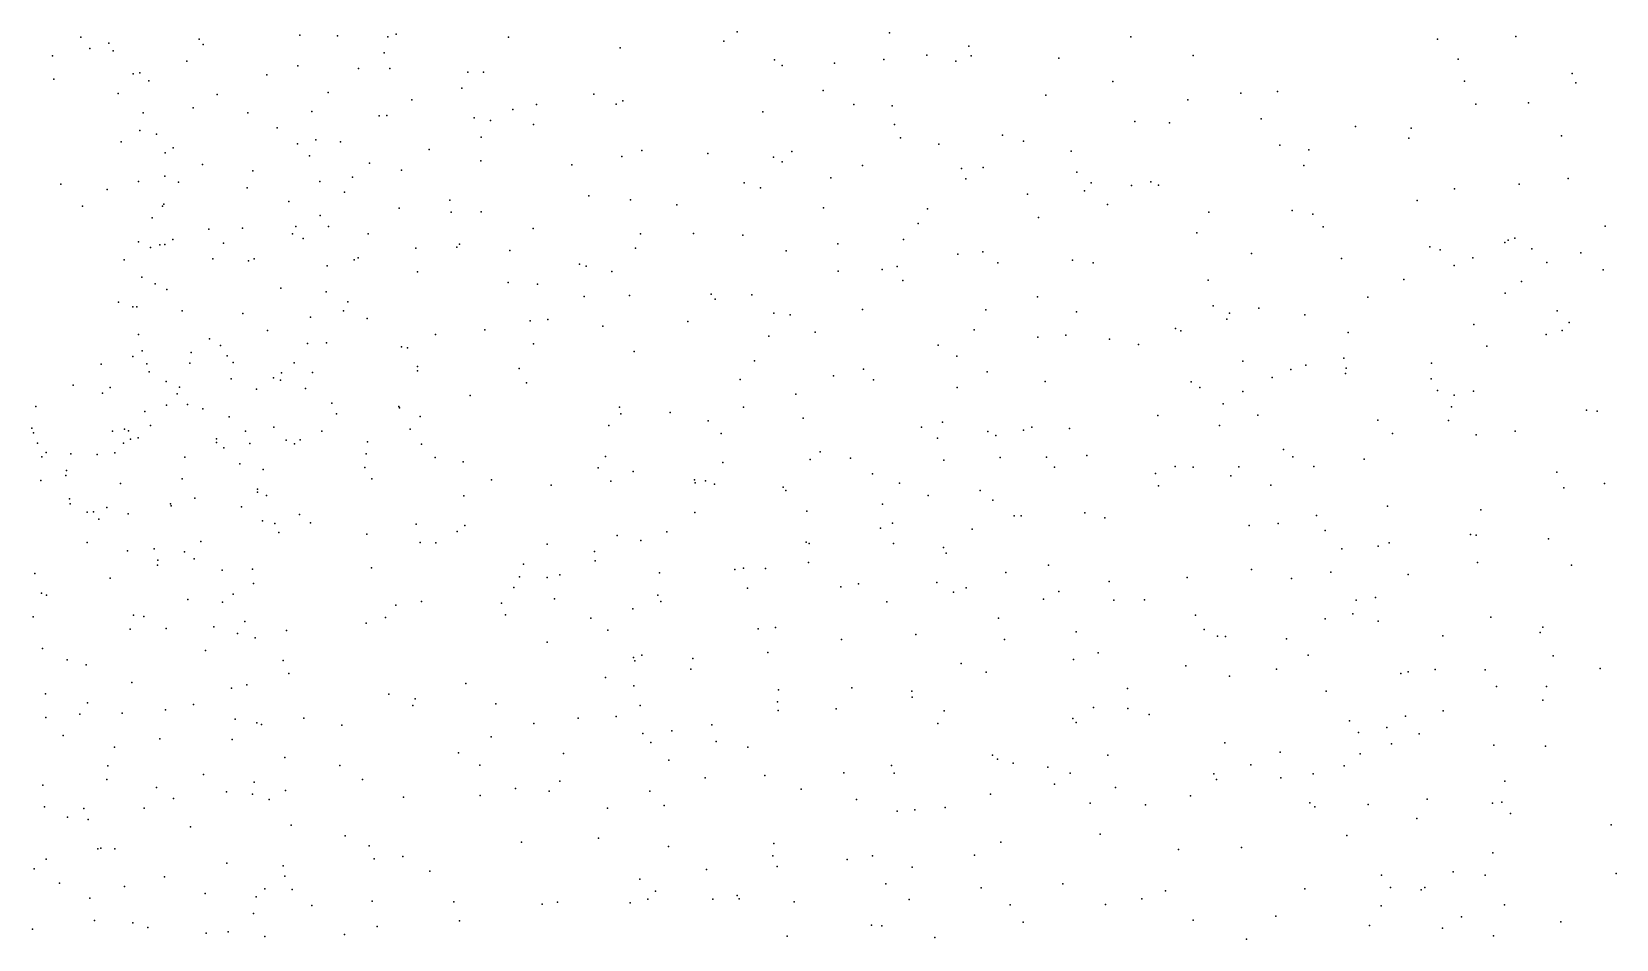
# Model space of a CAD drawing. Header units: metres. Extents: x -24.3 to 24.3, y -27.7 to 27.7.
# Drawn here: x 5.888 to 8.908, y 1.74 to 3.469 of the extents above; entities that cross this region are included whole.
import ezdxf

# ---------------------------------------------------------------- set-up
doc = ezdxf.new("R2010")
doc.units = ezdxf.units.M

msp = doc.modelspace()

# ---------------------------------------------------------------- linework, layer by layer
for p in [(5.9821, 3.4582, 21.802), (6.0354, 3.4468, 21.5565), (6.2074, 3.4549, 18.0806), (6.215, 3.4446, 22.2748), (6.3991, 3.462, -2.6268), (6.4712, 3.4609, 17.7849), (6.5669, 3.4591, 20.9191), (6.5828, 3.4644, 22.2545), (6.797, 3.4583, 18.8184), (7.2068, 3.4505, 23.2469), (7.2328, 3.4688, -25.0155), (7.5228, 3.4669, 0.0761), (7.9826, 3.4588, 18.7532), (8.5668, 3.4545, 2.0232), (8.7159, 3.4596, 23.8496), (5.9282, 3.4226, 21.3973), (5.9989, 3.437, 24.9651), (6.0439, 3.4322, 22.0201), (6.184, 3.4124, -25.8125), (6.5602, 3.4283, 20.6102), (7.0095, 3.4381, 22.9948), (7.3037, 3.4152, 18.677), (7.5117, 3.4159, 23.507), (7.5941, 3.4239, 24.1388), (7.6493, 3.4128, 18.6881), (7.6738, 3.4412, -24.7138), (7.6785, 3.4227, 23.8922), (7.8453, 3.4186, 18.7224), (8.1016, 3.4238, -1.2134), (8.6059, 3.4164, -23.981), (6.082, 3.3887, 19.6257), (6.0944, 3.3906, 19.4537), (6.3367, 3.3864, 21.1956), (6.3952, 3.4039, 20.309), (6.511, 3.399, 22.4631), (6.5707, 3.3987, 18.8926), (6.7194, 3.392, 22.6122), (6.7493, 3.3916, -1.0944), (7.3184, 3.4044, 17.6249), (7.4178, 3.4089, -2.0544), (8.8231, 3.3895, 2.1979), (5.9308, 3.3783, 18.7713), (6.1118, 3.3755, 21.4748), (6.4534, 3.3533, 21.0641), (6.7077, 3.3611, 24.8293), (7.3962, 3.3569, -0.347), (7.9481, 3.3742, 23.627), (8.1923, 3.352, 18.6893), (8.2622, 3.3547, 18.0095), (8.6182, 3.3748, 23.7989), (8.8307, 3.3712, 18.6075), (6.0534, 3.3512, 21.8), (6.1962, 3.3241, 22.1352), (6.2418, 3.3492, 19.1877), (6.6125, 3.3393, 22.5006), (6.8502, 3.3301, 22.7555), (6.9593, 3.3501, 22.9184), (7.002, 3.331, -0.892), (7.0145, 3.337, 18.6847), (7.4546, 3.3303, 18.6298), (7.5281, 3.3276, 23.1661), (7.8209, 3.3479, 0.6253), (8.0914, 3.3392, 1.2081), (8.64, 3.3307, 18.5887), (8.7404, 3.3333, 18.2194), (6.1005, 3.3142, 19.8731), (6.2999, 3.314, 22.2425), (6.422, 3.3169, 22.3686), (6.5506, 3.3089, 20.898), (6.5652, 3.3095, 20.6373), (6.7317, 3.3045, 17.5625), (6.7623, 3.3, -25.488), (6.8051, 3.3206, 22.4445), (6.8442, 3.2924, 18.7323), (7.2816, 3.3165, 24.5015), (7.5321, 3.2919, 23.514), (7.9904, 3.2975, 18.7048), (8.0562, 3.295, 23.6459), (8.231, 3.3027, 23.6786), (6.0944, 3.2806, -1.7892), (6.1263, 3.2738, 21.9269), (6.3558, 3.2858, -1.5595), (6.4299, 3.2631, 17.6848), (6.7445, 3.2682, 22.619), (7.5438, 3.2669, -24.991), (7.7381, 3.2721, 17.7874), (8.4107, 3.2884, 23.7217), (8.5122, 3.2662, 1.8044), (8.5166, 3.2852, -0.4431), (8.8033, 3.2708, 0.0693), (6.0591, 3.259, 19.6704), (6.1425, 3.2382, 21.5744), (6.158, 3.2477, 19.2857), (6.3951, 3.2553, 20.3268), (6.4177, 3.2325, 22.1387), (6.4765, 3.259, 20.4419), (6.6457, 3.2447, 18.8249), (7.0125, 3.2313, 22.9757), (7.0507, 3.2424, 17.528), (7.1766, 3.237, 18.6166), (7.3367, 3.2404, 23.3436), (7.6166, 3.2545, 18.632), (7.7782, 3.2606, 0.2994), (7.8689, 3.2414, 23.5821), (8.2667, 3.2527, 1.3854), (8.3217, 3.2441, 18.637), (6.214, 3.2158, 22.0155), (6.31, 3.2039, 21.284), (6.5323, 3.2182, 22.3908), (6.593, 3.2049, 20.7069), (6.7442, 3.2228, -2.726), (6.9173, 3.2155, -1.0614), (7.3018, 3.2299, 22.863), (7.3184, 3.2208, -2.3707), (7.471, 3.214, 23.4451), (7.6602, 3.2082, 23.5335), (7.7011, 3.2102, 23.7031), (7.8795, 3.2012, -1.7055), (8.3123, 3.214, -0.8765), (5.944, 3.1787, 18.162), (6.0922, 3.1834, 19.3926), (6.1423, 3.194, 21.8853), (6.1682, 3.1826, 20.013), (6.2991, 3.1714, 19.074), (6.4374, 3.1833, 22.2658), (6.4997, 3.1918, 24.8242), (7.246, 3.1812, 23.2471), (7.2769, 3.1716, 18.5829), (7.4111, 3.1903, 18.5784), (7.6683, 3.1889, -2.0493), (7.907, 3.1807, 18.6561), (7.9836, 3.1762, 23.5946), (8.0209, 3.1829, 0.8164), (8.0351, 3.1765, 18.6673), (8.7222, 3.1784, 18.5984), (8.8158, 3.1891, 2.0292), (6.0321, 3.1682, 17.9329), (6.1403, 3.1405, -3.1353), (6.3784, 3.1455, 21.1293), (6.4843, 3.1634, 18.8791), (6.6848, 3.1479, 17.3904), (6.9499, 3.1565, 22.8829), (7.0296, 3.1485, 22.6133), (7.7858, 3.1597, 18.6294), (7.894, 3.1657, 0.467), (8.5281, 3.1473, -24.3091), (8.5989, 3.1698, 23.6932), (5.9852, 3.1363, 21.6277), (6.118, 3.1143, 24.8684), (6.1374, 3.1365, 21.651), (6.4382, 3.1186, -3.036), (6.5887, 3.133, -1.4453), (6.6879, 3.1252, 18.7165), (6.7446, 3.1259, 24.7415), (7.1173, 3.1393, 24.5854), (7.3971, 3.1332, 23.3469), (7.5949, 3.1315, -0.3382), (7.8068, 3.1147, 0.0802), (7.9378, 3.1398, -24.8272), (8.1313, 3.1254, 23.5968), (8.2902, 3.1284, 23.6182), (8.3295, 3.1211, 18.6344), (6.2257, 3.0929, 21.9403), (6.29, 3.0946, 22.0524), (6.3854, 3.0839, 18.9084), (6.3919, 3.0978, -25.8469), (6.454, 3.0977, 20.4221), (6.5294, 3.0841, 20.7926), (6.8437, 3.0939, 18.6263), (7.0483, 3.084, 18.5642), (7.1494, 3.0848, -2.6864), (7.243, 3.0812, 23.1813), (7.5772, 3.1035, 23.2124), (8.1085, 3.0857, 18.6379), (8.3487, 3.0971, 18.1144), (8.8863, 3.0982, 18.6122), (6.0918, 3.0688, 17.6933), (6.1145, 3.0579, 19.9246), (6.1326, 3.063, 19.2681), (6.1423, 3.0635, -26.0136), (6.1571, 3.0728, 21.423), (6.2536, 3.0659, 21.2368), (6.4058, 3.0749, 22.1898), (6.6202, 3.0564, 22.4243), (6.6983, 3.0584, 22.5199), (6.7035, 3.0641, -25.687), (6.7995, 3.052, -1.2993), (7.0389, 3.0567, 17.4039), (7.3259, 3.0518, -25.318), (7.4246, 3.065, 18.5388), (7.5497, 3.0734, 18.5642), (7.7007, 3.0498, 18.5817), (8.5521, 3.0593, 1.6074), (8.5719, 3.0537, 23.6428), (8.6951, 3.0674, 1.8183), (8.7016, 3.072, 18.2748), (8.714, 3.0759, 23.6655), (8.7465, 3.0551, -7.0353), (6.0643, 3.0347, 19.4005), (6.2337, 3.0364, 19.1057), (6.3013, 3.0325, 18.9755), (6.3121, 3.0366, 21.1195), (6.4513, 3.0227, 20.8989), (6.5031, 3.0346, 22.2236), (6.5102, 3.0381, 20.5239), (6.9321, 3.0264, 18.5658), (6.9449, 3.0224, -2.944), (7.5372, 3.0217, -2.4219), (7.6531, 3.0451, 23.4446), (7.7291, 3.0287, 23.5094), (7.8717, 3.0338, 23.5428), (7.9109, 3.0284, 18.6093), (8.2126, 3.0465, 1.0309), (8.3841, 3.037, 1.3039), (8.5988, 3.0238, 18.6088), (8.634, 3.0384, -5.9868), (8.775, 3.0296, 18.613), (8.8402, 3.0476, 23.6689), (6.098, 3.0011, 21.5982), (6.6233, 3.0115, 18.6792), (6.7961, 2.9913, 17.2564), (6.994, 3.012, 22.8892), (7.4252, 3.0127, 23.3097), (7.5087, 3.0157, 17.6426), (7.5484, 2.9949, 23.3804), (8.1296, 2.9954, 18.0109), (8.5028, 2.9968, -5.6364), (8.7266, 2.9931, -7.3943), (8.8826, 3.0153, -7.6874), (6.1235, 2.9885, -1.8905), (6.1457, 2.9776, 21.7867), (6.363, 2.9804, -1.6986), (6.4493, 2.9732, 18.7869), (6.8523, 2.9878, 22.6978), (6.9413, 2.9646, 22.5081), (7.0276, 2.9664, 18.4924), (7.1831, 2.9689, 22.7193), (7.1906, 2.9593, 18.486), (7.2607, 2.9675, 23.1227), (7.8047, 2.9641, 18.5739), (8.4343, 2.9635, 18.6048), (8.6955, 2.9708, -0.2199), (6.0536, 2.9536, 19.4868), (6.0813, 2.9447, 21.4852), (6.0888, 2.9448, 19.7753), (6.1749, 2.9371, 17.3981), (6.2905, 2.9325, 21.0356), (6.4825, 2.9374, 20.5949), (6.4908, 2.9541, 24.7963), (7.3025, 2.9329, 17.5582), (7.3334, 2.9294, -0.8611), (7.4716, 2.9398, 22.9987), (7.706, 2.9391, 17.7873), (7.879, 2.9352, -0.0682), (8.1393, 2.9468, 0.6559), (8.1707, 2.933, -5.6679), (8.2267, 2.9423, 18.6), (8.3138, 2.9294, -5.3315), (8.7946, 2.9372, 23.6337), (6.3375, 2.8995, 20.9136), (6.4194, 2.9252, 20.4092), (6.5274, 2.9226, 18.6376), (6.752, 2.901, -3.3092), (6.8383, 2.918, 18.5088), (6.8717, 2.9206, 24.645), (6.9768, 2.9081, 22.8244), (7.1385, 2.9168, 22.9676), (7.6843, 2.9014, 18.5288), (8.0674, 2.9039, 18.5859), (8.0775, 2.8994, -6.0796), (8.1657, 2.9215, 23.5484), (8.6362, 2.911, 23.6026), (8.8045, 2.8998, 18.3646), (8.8177, 2.915, -7.9709), (6.092, 2.8919, 21.2542), (6.2274, 2.8841, 20.049), (6.2482, 2.8713, 18.837), (6.4142, 2.8753, 22.1611), (6.4504, 2.8765, 20.7237), (6.5931, 2.8687, 17.1076), (6.6576, 2.8923, 18.4853), (6.8447, 2.8742, 22.656), (7.2931, 2.8891, -2.9494), (7.381, 2.8968, 18.4447), (7.6154, 2.8718, 23.2681), (7.8052, 2.8874, 23.4412), (7.8586, 2.8909, -25.0625), (7.9418, 2.8834, 23.4904), (7.9974, 2.8734, -5.2743), (8.3966, 2.8958, 23.5639), (8.6608, 2.8699, 18.6223), (8.7739, 2.892, -5.4857), (6.0813, 2.8506, 19.606), (6.0989, 2.8612, 19.2794), (6.192, 2.8581, 18.9751), (6.2609, 2.8514, 24.8199), (6.2722, 2.8389, 18.6495), (6.3887, 2.8382, 18.5221), (6.6042, 2.867, 22.3609), (7.0362, 2.8596, 18.414), (7.2653, 2.842, 18.4166), (7.6511, 2.8507, 23.3299), (8.1959, 2.8417, -5.045), (8.3885, 2.8473, 18.1564), (6.0206, 2.8354, 21.7445), (6.1076, 2.8365, 19.724), (6.112, 2.8209, 19.0941), (6.1894, 2.8377, 21.9786), (6.2683, 2.808, 18.5125), (6.3491, 2.8097, -26.0091), (6.3643, 2.8194, 20.2781), (6.4233, 2.8197, 20.4848), (6.6235, 2.8315, -1.55), (6.6236, 2.8228, 18.386), (6.8174, 2.8274, -1.3936), (7.4161, 2.8136, 23.1297), (7.4733, 2.8263, 24.1918), (7.7088, 2.8213, -0.493), (8.2517, 2.81, 23.5284), (8.2872, 2.8258, -6.9777), (8.3157, 2.8339, 0.8775), (8.3913, 2.8177, 18.5714), (8.3925, 2.8281, -0.8767), (8.5547, 2.808, -0.5643), (8.5551, 2.8374, -7.6171), (5.9676, 2.7954, 21.3125), (6.0236, 2.7803, 21.8337), (6.0381, 2.7915, 21.1667), (6.1449, 2.8028, 17.1855), (6.1657, 2.7791, 19.8244), (6.1703, 2.7919, 20.979), (6.317, 2.7879, 22.1212), (6.3626, 2.8055, 20.7845), (6.4103, 2.7894, 16.8995), (6.8311, 2.8004, 18.386), (7.2385, 2.8067, 22.9719), (7.3445, 2.7787, -3.2801), (7.4924, 2.8056, -0.7743), (7.6517, 2.7914, 23.6943), (7.8192, 2.8028, 18.5159), (8.0977, 2.802, -24.9103), (8.1139, 2.7911, 18.5515), (8.1962, 2.7834, 0.4822), (8.5671, 2.7856, 1.2845), (8.6353, 2.7842, 18.2897), (5.8963, 2.7552, 21.5343), (6.1455, 2.7578, 18.5944), (6.1853, 2.7592, -3.6789), (6.2147, 2.7508, 22.023), (6.46, 2.7612, 18.3003), (6.5878, 2.7551, 22.2371), (6.5893, 2.7527, 24.7263), (6.7238, 2.776, 22.472), (7.0084, 2.7541, -1.2693), (7.2446, 2.7539, -3.5854), (8.1584, 2.7604, -4.6053), (8.5932, 2.7543, 23.5868), (8.5984, 2.7766, -4.9264), (8.8509, 2.7482, -5.1115), (6.1042, 2.7458, 18.9154), (6.1147, 2.7189, 19.6543), (6.2646, 2.7352, 20.8283), (6.469, 2.7411, -1.7146), (6.6287, 2.7358, 18.284), (6.9881, 2.719, 24.564), (7.0109, 2.7412, 22.7778), (7.1049, 2.7436, 22.858), (7.1774, 2.7275, 18.3501), (7.358, 2.7328, 23.0122), (7.6239, 2.7253, -25.3186), (8.0337, 2.7377, -6.5663), (8.1517, 2.7187, 0.2462), (8.2245, 2.7384, 18.5393), (8.4529, 2.729, 23.5576), (8.5877, 2.7287, -8.0693), (8.871, 2.7463, 1.6845), (5.8884, 2.7138, 21.6679), (5.8916, 2.705, -3.799), (6.0425, 2.7083, 18.6711), (6.0653, 2.7117, 18.5088), (6.0727, 2.7086, 19.4577), (6.0766, 2.6926, 18.3717), (6.0912, 2.6952, 21.9922), (6.2408, 2.6934, 16.518), (6.2955, 2.7078, 18.2706), (6.3497, 2.7155, 20.6662), (6.3733, 2.6908, 20.4361), (6.3999, 2.6916, 22.2195), (6.4415, 2.708, 16.4144), (6.5283, 2.688, 18.1867), (6.6094, 2.7121, 22.3289), (7.2019, 2.7039, 24.3844), (7.5838, 2.716, 18.4034), (7.614, 2.6948, 23.1513), (7.71, 2.7076, -4.7995), (7.7255, 2.7001, -3.3112), (7.7783, 2.7103, 18.4515), (7.7938, 2.716, -5.855), (7.8657, 2.7134, -4.2487), (8.4814, 2.7039, 1.0398), (8.6407, 2.7014, 18.6066), (8.7147, 2.7079, 1.4276), (5.8993, 2.685, 17.0238), (5.9079, 2.6594, 21.2012), (5.9159, 2.6673, 21.8351), (5.963, 2.6649, 24.8407), (6.0132, 2.6639, 21.0378), (6.0466, 2.6668, 19.3301), (6.0635, 2.6855, 19.0589), (6.1801, 2.6586, 19.7944), (6.2402, 2.6864, 19.9716), (6.2545, 2.6765, -1.9047), (6.3038, 2.6847, 20.142), (6.3891, 2.6843, 18.1733), (6.5259, 2.6648, 22.2479), (6.6309, 2.6835, -3.7572), (6.6571, 2.6581, 18.1628), (6.9816, 2.66, 17.0828), (7.3907, 2.6687, -3.9189), (7.4482, 2.6569, 18.3563), (7.7337, 2.6578, 23.1961), (7.8221, 2.6588, -3.6317), (7.8987, 2.6619, -2.4617), (8.2737, 2.6729, -7.4004), (8.2913, 2.6591, -4.2807), (5.9545, 2.6329, 18.7725), (6.2847, 2.6462, 18.1138), (6.3294, 2.6352, 16.12), (6.5232, 2.6389, 16.0012), (6.7104, 2.6499, 22.3884), (6.9678, 2.6384, -4.0669), (7.0341, 2.6311, 18.2706), (7.2055, 2.6485, 22.8324), (7.3713, 2.6543, 22.8345), (7.6265, 2.653, 23.4205), (7.8371, 2.6395, -2.759), (8.0293, 2.6276, -3.8428), (8.0667, 2.6406, 23.3901), (8.101, 2.6398, 18.4601), (8.1881, 2.64, -1.5499), (8.3309, 2.6411, 18.4961), (8.4273, 2.655, -24.6325), (8.7945, 2.6302, 23.6425), (5.9059, 2.6139, 18.5001), (5.9534, 2.624, 18.3101), (6.0574, 2.6083, 18.1551), (6.1749, 2.6172, 20.8216), (6.3187, 2.5979, 20.356), (6.5365, 2.6172, 18.0588), (6.7644, 2.6154, 16.8324), (6.878, 2.6055, 22.5291), (6.9916, 2.6126, 22.6486), (7.1512, 2.6154, 17.2844), (7.1524, 2.6099, -1.1884), (7.1723, 2.6133, 18.2993), (7.1894, 2.6071, -4.4827), (7.3204, 2.6014, 22.8525), (7.4901, 2.6266, 24.1026), (7.5417, 2.6093, 22.9767), (8.035, 2.6038, -0.2687), (8.1729, 2.6232, 18.0589), (8.2495, 2.6054, 23.4436), (8.8078, 2.6001, -8.5713), (8.8847, 2.6084, -4.7841), (5.9607, 2.579, -2.151), (5.9618, 2.5697, 18.9887), (6.1527, 2.5698, 19.6699), (6.199, 2.5803, 17.9975), (6.3189, 2.5919, -3.9467), (6.3356, 2.5858, 20.5252), (6.7117, 2.5852, 16.4706), (7.3253, 2.5949, -25.5605), (7.5095, 2.5693, -5.3602), (7.5964, 2.5854, 23.779), (7.6956, 2.5949, 18.3778), (7.7199, 2.5769, 23.0856), (5.9944, 2.5538, 19.1483), (6.0064, 2.5542, 16.1697), (6.0162, 2.5403, 18.0531), (6.0316, 2.5625, 21.8853), (6.0721, 2.5504, 19.4374), (6.1542, 2.5659, 22.1297), (6.2881, 2.5639, 20.0574), (6.3284, 2.5373, 17.9544), (6.3987, 2.5496, -1.8012), (7.1516, 2.553, 22.7024), (7.3654, 2.5558, 18.3132), (7.7602, 2.547, -0.6251), (7.7733, 2.5466, -6.2001), (7.895, 2.5529, 18.3904), (7.9333, 2.5428, 23.2145), (8.3361, 2.5474, -7.8838), (8.4713, 2.5655, 18.5245), (8.6493, 2.5584, 23.5948), (6.3514, 2.532, 22.2286), (6.3594, 2.5154, 22.0944), (6.4199, 2.5335, -26.1007), (6.5267, 2.5122, 22.263), (6.6208, 2.5313, 15.8372), (6.6989, 2.5168, 22.3515), (6.7134, 2.5286, 16.1883), (7.0036, 2.5097, -25.7813), (7.0982, 2.5167, 18.1947), (7.5058, 2.5231, 22.8692), (7.5283, 2.533, 23.0259), (7.6801, 2.5215, 17.7618), (8.2079, 2.5287, 18.4141), (8.2635, 2.5323, 0.1651), (8.3528, 2.5187, 23.4644), (8.6299, 2.5114, -24.4268), (8.6405, 2.5098, 1.0546), (5.9939, 2.4962, 15.9518), (6.0707, 2.4802, 20.83), (6.1217, 2.4843, 19.5848), (6.1798, 2.4784, 17.9243), (6.2109, 2.4979, 19.8011), (6.6288, 2.4959, -4.1776), (6.6583, 2.4955, 18.0004), (6.8703, 2.4931, 16.626), (6.9606, 2.4792, 18.1231), (7.0491, 2.5, 22.5746), (7.3641, 2.4968, 17.4751), (7.3695, 2.4943, 22.7618), (7.5302, 2.4941, 18.318), (7.6254, 2.4869, -0.7937), (7.6304, 2.4761, 22.8642), (8.3847, 2.4843, 0.3743), (8.4535, 2.4894, -4.0253), (8.4747, 2.4957, 0.621), (8.7783, 2.503, 23.6453), (6.128, 2.453, -26.3052), (6.1285, 2.4627, 15.7058), (6.1977, 2.4652, 22.1981), (6.5356, 2.4478, 24.7), (6.8252, 2.4551, 15.9609), (6.962, 2.4615, -1.3569), (7.2446, 2.4473, 18.2036), (7.2863, 2.4468, 24.2454), (7.3684, 2.458, -1.0339), (7.8254, 2.4527, 18.3441), (8.6432, 2.4578, 18.5482), (8.8219, 2.4532, 18.6049), (5.8947, 2.4372, 21.0046), (6.038, 2.4279, 19.4107), (6.2514, 2.4434, 19.9135), (6.309, 2.4454, 20.1018), (6.3108, 2.4183, 20.3205), (6.8178, 2.4306, 22.3654), (6.8703, 2.4292, 22.3471), (6.8946, 2.4346, -4.5355), (7.0844, 2.4386, 22.5423), (7.2283, 2.4449, 22.6384), (7.4635, 2.4177, 18.2556), (7.6131, 2.4198, 23.6051), (7.7446, 2.4392, 22.9126), (7.9413, 2.422, -6.9374), (8.0901, 2.4294, -7.5077), (8.2122, 2.4447, 23.3347), (8.2888, 2.4278, 18.39), (8.3633, 2.4398, -1.195), (8.5108, 2.4349, 18.4785), (5.9071, 2.3996, 21.7736), (5.9166, 2.3958, 19.1779), (6.1857, 2.3877, 21.9917), (6.2721, 2.398, 20.5111), (6.8068, 2.4104, 18.0051), (6.8845, 2.3887, 24.544), (7.0811, 2.3956, 22.4889), (7.2522, 2.4093, -5.0551), (7.4298, 2.4116, 22.8479), (7.6447, 2.4014, 22.7631), (7.6687, 2.4099, -25.3818), (7.8164, 2.3882, -6.6399), (7.8454, 2.403, 17.8822), (7.9501, 2.386, 18.3319), (8.0086, 2.3872, 23.1543), (8.412, 2.3861, 18.2001), (8.4489, 2.3913, 23.4932), (6.0825, 2.3575, 19.5549), (6.102, 2.355, 17.8483), (6.2518, 2.3824, 17.8343), (6.5824, 2.3768, -1.6706), (6.6312, 2.3836, 22.2727), (6.7837, 2.3803, 15.4184), (6.7912, 2.3586, -1.5054), (7.0337, 2.3695, 16.758), (7.0872, 2.3835, 17.0082), (7.5177, 2.383, 22.6769), (8.1055, 2.3575, 23.2189), (8.4055, 2.3602, -8.3759), (5.8911, 2.3546, 17.9765), (6.0763, 2.331, 22.1699), (6.1448, 2.3321, 20.6673), (6.2354, 2.3357, 19.8372), (6.2943, 2.3458, -1.9056), (6.374, 2.3288, 22.256), (6.5256, 2.3428, 15.3635), (6.5623, 2.3532, 17.8772), (6.9537, 2.3521, 18.0316), (6.9862, 2.329, 22.383), (7.2724, 2.3317, -25.7103), (7.3056, 2.3345, 18.1554), (7.7307, 2.3523, 18.2876), (7.8783, 2.3259, -0.5511), (8.1221, 2.3304, 18.33), (8.3527, 2.3509, 23.4244), (8.4535, 2.3466, 18.4123), (8.6685, 2.3539, 0.8301), (8.7623, 2.325, 23.6546), (8.7672, 2.3351, 18.484), (6.2805, 2.3228, 20.3934), (6.3144, 2.3146, 20.0989), (6.8705, 2.3063, 17.9576), (7.4314, 2.3114, 22.557), (7.5726, 2.3207, 17.6369), (7.7418, 2.3115, 22.6934), (8.1478, 2.3175, -2.6133), (8.1628, 2.3168, -2.0735), (8.2791, 2.3128, 18.3533), (8.5767, 2.3186, 23.5465), (5.9087, 2.2945, 19.2531), (5.956, 2.2727, -4.4253), (6.2197, 2.2903, 20.5644), (6.3676, 2.2712, 17.7712), (7.0348, 2.277, 15.5901), (7.0377, 2.271, 24.4076), (7.0506, 2.2817, 15.9379), (7.1479, 2.2751, 18.0566), (7.2911, 2.2867, 22.7078), (7.659, 2.2659, 22.5996), (7.873, 2.2734, 18.2603), (7.9205, 2.2863, 22.909), (8.3206, 2.2818, -0.0047), (8.7872, 2.2805, -0.4068), (5.9923, 2.2629, 17.8098), (6.3786, 2.2467, 24.7305), (6.9818, 2.2388, 17.9556), (7.1445, 2.2547, 22.4303), (7.707, 2.2489, 18.1737), (8.0873, 2.2611, 23.1212), (8.1705, 2.2413, 18.0837), (8.2602, 2.255, 23.2981), (8.4972, 2.2466, 23.4854), (8.5107, 2.2499, -3.644), (8.5621, 2.2541, 18.4249), (8.6579, 2.2536, 0.61), (8.8767, 2.2562, 18.4429), (5.9148, 2.2082, 22.0971), (6.0795, 2.2293, 20.7206), (6.2692, 2.2188, 19.9181), (6.298, 2.2251, 22.2486), (6.569, 2.2073, 17.8076), (6.7153, 2.2278, 22.2665), (7.0356, 2.2233, 16.399), (7.3113, 2.2157, 22.4608), (7.4509, 2.2193, 18.0762), (7.5655, 2.213, 23.7132), (7.9761, 2.2183, 18.2389), (8.3548, 2.2131, 18.3367), (8.6793, 2.2216, 18.4062), (8.7742, 2.2221, -24.0275), (5.9946, 2.1909, 19.4546), (6.1434, 2.1772, 22.2141), (6.1969, 2.1877, 19.7311), (6.6147, 2.186, 15.2388), (6.6187, 2.1981, -4.81), (6.773, 2.189, 17.8767), (7.0477, 2.1859, 15.2955), (7.3096, 2.1927, 18.0264), (7.3106, 2.1762, -1.1143), (7.4211, 2.1796, 24.003), (7.5659, 2.2018, 23.2174), (7.6272, 2.1753, 18.0681), (7.9115, 2.1822, 22.7509), (7.977, 2.1802, -7.6671), (8.5774, 2.1756, 23.5543), (8.7674, 2.1956, 23.6717), (5.9153, 2.1627, 19.36), (5.9799, 2.1691, 20.8285), (6.061, 2.171, 17.7657), (6.2762, 2.1598, 20.4491), (6.3173, 2.1525, 20.0637), (6.326, 2.1495, 20.2712), (6.4072, 2.1617, -26.2865), (6.479, 2.1481, 17.7526), (6.8449, 2.1513, 22.2694), (6.9294, 2.1618, 22.3489), (7.0021, 2.165, 22.3359), (7.1844, 2.1487, -5.5281), (7.6149, 2.1512, 22.5064), (7.8723, 2.1608, -7.2822), (7.8786, 2.1532, 18.1777), (8.0172, 2.1685, 22.947), (8.3991, 2.1568, -1.3189), (8.4706, 2.1439, 18.2352), (8.5059, 2.1652, 0.2403), (5.9484, 2.1284, 15.4005), (6.1324, 2.1225, 20.6497), (6.2706, 2.121, -4.6609), (6.7637, 2.1262, -26.0916), (7.0527, 2.1326, 16.1381), (7.0683, 2.1152, 15.7868), (7.1083, 2.1374, 16.8395), (7.1923, 2.1174, 17.0891), (8.1616, 2.1147, 18.2457), (8.4165, 2.134, -3.163), (8.5322, 2.1317, -0.9376), (6.0461, 2.1062, 20.7462), (6.3706, 2.0867, 15.2378), (6.7016, 2.0955, 17.8142), (6.9016, 2.0944, 17.878), (7.2531, 2.1064, 17.9316), (7.7189, 2.0911, -25.4304), (7.7283, 2.0833, -6.9055), (7.9385, 2.0909, 22.6735), (8.2668, 2.097, -0.2064), (8.4192, 2.0936, 23.4059), (8.4791, 2.1127, -24.551), (8.6744, 2.1102, 23.6244), (8.7727, 2.1085, 18.3347), (6.0333, 2.0709, 19.57), (6.2156, 2.0543, 17.6975), (6.4755, 2.0716, 22.1064), (6.7424, 2.0723, 24.5517), (7.1024, 2.0814, 22.489), (7.4359, 2.0572, 22.4621), (7.5268, 2.0712, 17.93), (7.5319, 2.0568, 17.5492), (7.7584, 2.0762, 18.0264), (7.8243, 2.0682, 22.5632), (7.867, 2.0567, -0.6367), (8.1406, 2.0554, 23.0208), (8.2112, 2.0729, 23.1643), (8.3301, 2.0556, 23.3054), (8.389, 2.0706, 18.2844), (5.9098, 2.0337, -4.6648), (6.0316, 2.0448, 22.1516), (6.126, 2.0297, 19.7076), (6.3124, 2.0397, 22.2302), (6.3717, 2.0241, 24.6986), (6.5189, 2.0445, 22.24), (6.8099, 2.0279, 17.832), (6.8948, 2.0415, -5.2345), (7.0662, 2.0228, -1.3277), (7.1717, 2.0482, 22.39), (7.285, 2.0525, 22.4347), (7.3546, 2.0261, 17.8582), (7.8372, 2.0356, 17.8291), (7.9533, 2.0298, 18.1059), (8.146, 2.0445, -24.9991), (8.2683, 2.0481, -2.2725), (8.695, 2.0414, -0.6465), (6.1586, 2.0083, 20.6106), (6.2597, 2.0211, 19.8721), (6.3088, 2.0166, 20.3685), (6.3406, 2.0065, 20.2465), (6.597, 2.0111, 17.7569), (6.7426, 2.0144, 22.252), (6.8742, 2.0223, 15.0891), (7.0937, 1.9951, 24.2876), (7.4599, 2.007, 22.8133), (7.7149, 2.017, 22.4942), (7.9049, 1.9998, -7.977), (8.0108, 1.9968, -8.3962), (8.0965, 2.0137, 18.1743), (8.3236, 2.0002, -9.0694), (8.4349, 1.997, 0.0165), (8.5474, 2.0072, 23.5308), (8.6714, 2, -3.5324), (8.6895, 2.0019, 18.3369), (5.9128, 1.9926, 17.7021), (5.9565, 1.9732, 19.5531), (5.9879, 1.9893, 20.83), (5.9963, 1.9686, 21.9025), (6.1024, 1.9901, 17.6837), (6.9857, 1.9902, 17.812), (7.5375, 1.9848, 23.6883), (7.5707, 1.9871, -6.5282), (7.6286, 1.9912, 17.8812), (8.3329, 1.9925, -1.7235), (8.5275, 1.9703, 18.2517), (8.7058, 1.9803, 18.2467), (6.1907, 1.9544, 22.18), (6.3829, 1.9578, -1.8794), (6.4859, 1.9372, 17.7242), (6.9684, 1.933, 22.3444), (7.9239, 1.9408, 22.547), (8.3943, 1.9379, 23.3631), (8.8979, 1.9582, 18.2303), (6.0142, 1.9125, 17.6484), (6.0201, 1.9143, 19.6624), (6.047, 1.9126, 22.1184), (6.5312, 1.9184, 15.1649), (6.8217, 1.9253, -1.5342), (7.1014, 1.9173, 22.386), (7.3026, 1.923, -1.1517), (7.7351, 1.9252, 17.8631), (8.0736, 1.9114, 18.1032), (8.1932, 1.9156, 23.0132), (8.6723, 1.9054, 23.6451), (5.8929, 1.8747, 17.6528), (5.9157, 1.8932, 20.9782), (6.2601, 1.8856, 19.8626), (6.3676, 1.8801, 20.2798), (6.5406, 1.8938, -5.0484), (6.5955, 1.898, 22.1775), (7.174, 1.8735, 17.7471), (7.3007, 1.8995, 22.4439), (7.309, 1.8793, 17.7541), (7.4423, 1.8926, 22.4637), (7.4902, 1.8993, -25.6609), (7.5662, 1.8779, 22.4792), (7.6846, 1.9008, -0.8504), (5.9411, 1.8472, -26.6707), (6.1413, 1.8597, 24.7281), (6.3706, 1.8609, 22.2078), (6.6467, 1.8705, 17.7445), (7.0473, 1.8551, 17.74), (7.5155, 1.8459, -0.9847), (7.8533, 1.846, 17.8838), (8.4601, 1.8628, 23.4358), (8.5965, 1.8687, 0.2086), (8.6578, 1.8625, 18.179), (8.9075, 1.8661, 18.4383), (5.9994, 1.819, 20.8877), (6.0651, 1.8412, 20.7868), (6.2187, 1.828, 22.1576), (6.3158, 1.8211, 19.9571), (6.3326, 1.8366, 17.671), (6.3849, 1.8355, 22.096), (6.537, 1.8133, -26.3846), (6.6924, 1.8116, -5.3001), (6.8899, 1.8115, -26.1627), (7.0624, 1.8171, 15.4517), (7.0772, 1.832, 15.9305), (7.1862, 1.8172, -25.9227), (7.2324, 1.8237, -5.9589), (7.2362, 1.8175, 22.5888), (7.3411, 1.812, 23.9515), (7.5601, 1.8164, 23.4009), (7.6975, 1.8384, -7.2994), (8.0037, 1.8176, -8.997), (8.0485, 1.8329, 22.711), (8.3142, 1.8369, 18.1529), (8.4774, 1.8391, 18.2397), (8.5356, 1.8344, -2.9952), (8.5426, 1.8389, 23.5245), (6.3111, 1.7894, 20.4471), (6.4221, 1.805, 24.6447), (6.8608, 1.8071, 22.3046), (7.0289, 1.8101, 22.371), (7.7526, 1.806, 17.7998), (7.9345, 1.807, -0.6155), (8.2591, 1.7847, 23.1639), (8.4596, 1.8042, 18.1567), (8.6125, 1.7833, -23.9722), (8.6945, 1.8061, -23.6858), (5.8899, 1.7599, -2.2631), (6.0079, 1.7766, 22.0276), (6.0811, 1.7716, -2.1128), (6.1099, 1.7628, 17.589), (6.2207, 1.7522, 19.8946), (6.2629, 1.7544, 20.5587), (6.5463, 1.7646, -1.7447), (6.7033, 1.7756, 22.2684), (7.4887, 1.7677, 17.6982), (7.5079, 1.766, 22.4682), (7.7773, 1.773, 22.4806), (8.1016, 1.777, 22.835), (8.4373, 1.7669, -2.5094), (8.5766, 1.7619, -9.5667), (8.8016, 1.7736, 23.7291), (6.3325, 1.7457, 22.1748), (6.4843, 1.7495, 17.684), (7.328, 1.7462, 22.45), (7.6093, 1.7436, 17.7185), (8.2031, 1.7405, -0.3257), (8.6738, 1.7472, 23.63)]:
    msp.add_point(p)

doc.saveas('drawing.dxf')
